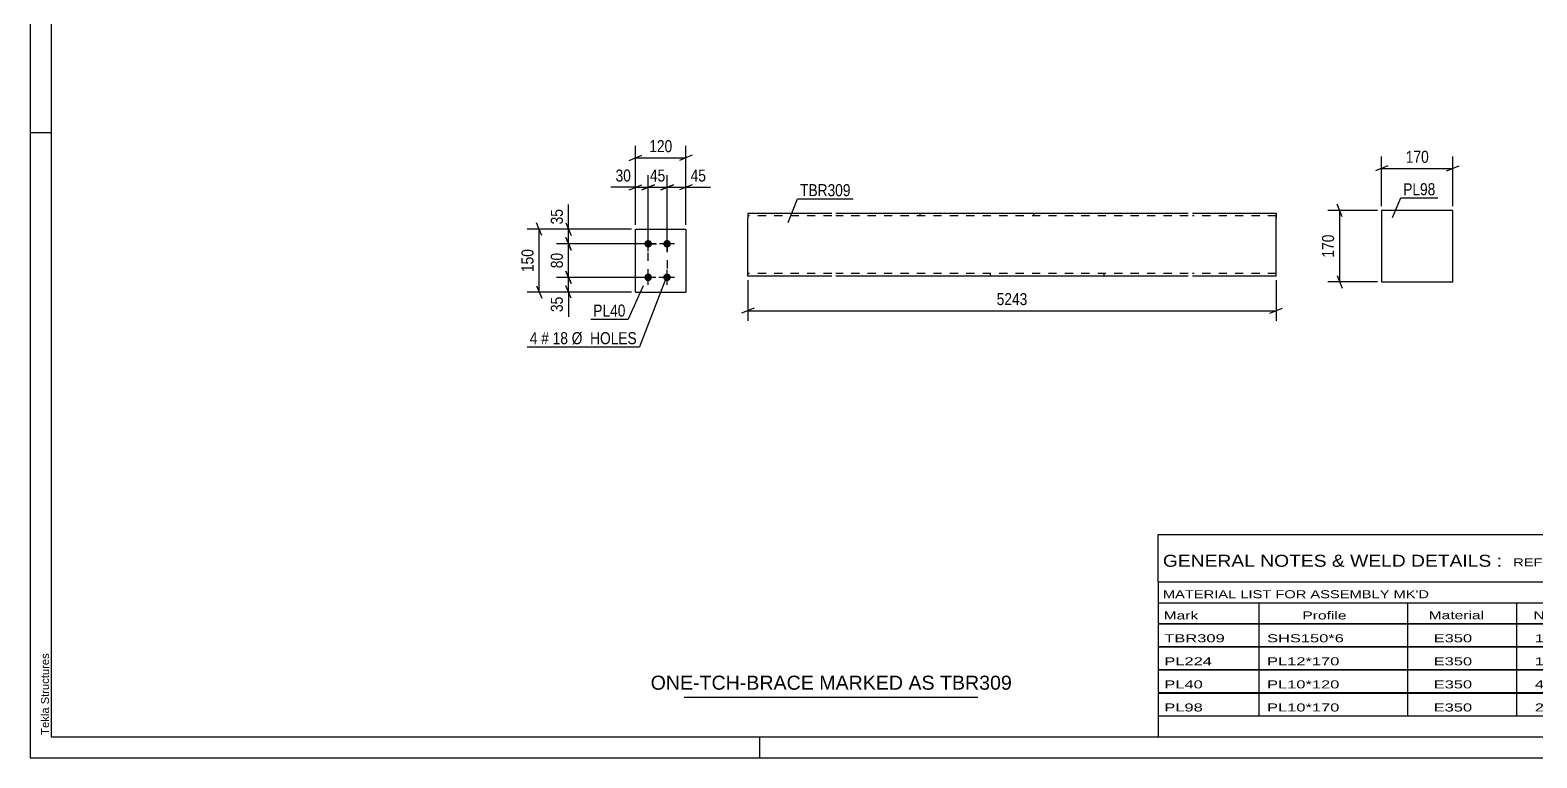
# Model space of a CAD drawing. Header units: millimetres. Extents: x 0 to 594, y 0 to 420.
# Drawn here: x 0 to 359.3, y 0 to 173.5 of the extents above; entities that cross this region are included whole.
import ezdxf

# ---------------------------------------------------------------- set-up
doc = ezdxf.new("R2010")
doc.units = ezdxf.units.MM
doc.linetypes.add('DXK_LINE_DOT2', pattern=[3.9198, 1.9599, -1.9599])
doc.styles.add('Arial', font='ARIAL.TTF', dxfattribs={"height": 0.2})
doc.styles.add('Arial Narrow', font='ARIALN.TTF', dxfattribs={"height": 0.2})

# ---------------------------------------------------------------- blocks, each defined once
blk = doc.blocks.new('Unknown-580609885-1130')
at = {"color": 5, "linetype": 'Continuous'}
for p, q in [((0, 420), (0, 0)), ((5, 415), (5, 5)), ((5, 149), (0, 149)), ((5, 5), (589, 5)), ((174, 0), (174, 5)), ((0, 0), (594, 0))]:
    blk.add_line(p, q, dxfattribs=at)
at = {"color": 174, "linetype": 'Continuous', "style": 'Arial'}
blk.add_text('Tekla Structures', height=1.9102, rotation=90, dxfattribs=at).set_placement((4.5, 5.5))
blk = doc.blocks.new('Part-580609885-2167 - 2161')
at = {"color": 2, "linetype": 'Continuous'}
for p, q in [((144.4, 111.06), (144.4, 126.06)), ((144.4, 126.06), (156.4, 126.06)), ((156.4, 126.06), (156.4, 111.06)), ((144.4, 111.06), (144.4, 111.06)), ((144.4, 111.06), (156.4, 111.06)), ((156.4, 111.06), (156.4, 111.06))]:
    blk.add_line(p, q, dxfattribs=at)
at = {"color": 7, "linetype": 'DXK_LINE_DOT2'}
for p, q in [((144.4, 126.06), (156.4, 126.06)), ((144.4, 111.06), (156.4, 111.06))]:
    blk.add_line(p, q, dxfattribs=at)
blk = doc.blocks.new('Bolt-580609885-2200 - 2161')
at = {"linetype": 'Continuous'}
for points in [[(147.4, 123.46), (147.58, 123.44), (147.76, 123.39), (147.93, 123.29), (148.07, 123.17), (148.18, 123.01), (148.25, 122.84), (148.29, 122.66), (148.29, 122.47), (148.25, 122.29), (148.18, 122.11), (148.07, 121.96), (147.93, 121.84), (147.76, 121.74), (147.58, 121.68), (147.4, 121.66), (147.21, 121.68), (147.03, 121.74), (146.87, 121.84), (146.73, 121.96), (146.62, 122.11), (146.54, 122.29), (146.5, 122.47), (146.5, 122.66), (146.54, 122.84), (146.62, 123.01), (146.73, 123.17), (146.87, 123.29), (147.03, 123.39), (147.21, 123.44)], [(151.9, 123.46), (152.08, 123.44), (152.26, 123.39), (152.43, 123.29), (152.57, 123.17), (152.68, 123.01), (152.75, 122.84), (152.79, 122.66), (152.79, 122.47), (152.75, 122.29), (152.68, 122.11), (152.57, 121.96), (152.43, 121.84), (152.26, 121.74), (152.08, 121.68), (151.9, 121.66), (151.71, 121.68), (151.53, 121.74), (151.37, 121.84), (151.23, 121.96), (151.12, 122.11), (151.04, 122.29), (151, 122.47), (151, 122.66), (151.04, 122.84), (151.12, 123.01), (151.23, 123.17), (151.37, 123.29), (151.53, 123.39), (151.71, 123.44)], [(147.4, 115.46), (147.58, 115.44), (147.76, 115.39), (147.93, 115.29), (148.07, 115.17), (148.18, 115.01), (148.25, 114.84), (148.29, 114.66), (148.29, 114.47), (148.25, 114.29), (148.18, 114.11), (148.07, 113.96), (147.93, 113.84), (147.76, 113.74), (147.58, 113.68), (147.4, 113.66), (147.21, 113.68), (147.03, 113.74), (146.87, 113.84), (146.73, 113.96), (146.62, 114.11), (146.54, 114.29), (146.5, 114.47), (146.5, 114.66), (146.54, 114.84), (146.62, 115.01), (146.73, 115.17), (146.87, 115.29), (147.03, 115.39), (147.21, 115.44)], [(151.9, 115.46), (152.08, 115.44), (152.26, 115.39), (152.43, 115.29), (152.57, 115.17), (152.68, 115.01), (152.75, 114.84), (152.79, 114.66), (152.79, 114.47), (152.75, 114.29), (152.68, 114.11), (152.57, 113.96), (152.43, 113.84), (152.26, 113.74), (152.08, 113.68), (151.9, 113.66), (151.71, 113.68), (151.53, 113.74), (151.37, 113.84), (151.23, 113.96), (151.12, 114.11), (151.04, 114.29), (151, 114.47), (151, 114.66), (151.04, 114.84), (151.12, 115.01), (151.23, 115.17), (151.37, 115.29), (151.53, 115.39), (151.71, 115.44)]]:
    blk.add_hatch(color=1, dxfattribs=at).paths.add_polyline_path(points)
at = {"color": 1, "linetype": 'Continuous'}
for p, q in [((149.2, 122.56), (145.6, 122.56)), ((147.4, 120.76), (147.4, 124.36)), ((153.7, 122.56), (150.1, 122.56)), ((151.9, 120.76), (151.9, 124.36)), ((147.4, 112.76), (147.4, 116.36)), ((151.9, 112.76), (151.9, 116.36)), ((149.2, 114.56), (145.6, 114.56)), ((153.7, 114.56), (150.1, 114.56))]:
    blk.add_line(p, q, dxfattribs=at)
blk = doc.blocks.new('Part-580609885-2404 - 2398')
at = {"color": 2, "linetype": 'Continuous'}
for p, q in [((339.33, 130.52), (322.33, 130.52)), ((322.33, 130.52), (322.33, 113.52)), ((339.33, 113.52), (339.33, 130.52)), ((322.33, 113.52), (339.33, 113.52))]:
    blk.add_line(p, q, dxfattribs=at)
blk = doc.blocks.new('Part-580609885-2436 - 2428')
at = {"color": 2, "linetype": 'Continuous'}
for p, q in [((171.18, 129.86), (171.18, 128.66)), ((171.18, 129.86), (191.18, 129.86)), ((192.18, 129.86), (276.18, 129.86)), ((277.18, 129.86), (297.18, 129.86)), ((297.18, 129.86), (297.18, 129.77)), ((297.18, 129.77), (297.18, 128.66)), ((171.18, 115.6), (171.18, 128.66)), ((297.18, 114.86), (297.18, 128.66)), ((171.18, 114.95), (171.18, 115.6)), ((171.18, 114.86), (171.18, 114.95)), ((191.18, 114.86), (171.18, 114.86)), ((276.18, 114.86), (192.18, 114.86)), ((297.18, 114.86), (277.18, 114.86))]:
    blk.add_line(p, q, dxfattribs=at)
at = {"color": 7, "linetype": 'DXK_LINE_DOT2'}
for p, q in [((212.18, 129.86), (212.18, 129.26)), ((239.29, 129.86), (239.29, 129.26)), ((297.18, 128.66), (297.18, 129.51)), ((191.18, 129.26), (171.18, 129.26)), ((276.18, 129.26), (192.18, 129.26)), ((297.18, 129.26), (277.18, 129.26)), ((171.18, 115.6), (171.18, 115.21)), ((171.18, 115.46), (171.18, 115.51)), ((191.18, 115.46), (171.18, 115.46)), ((276.18, 115.46), (192.18, 115.46)), ((229.07, 114.86), (229.07, 115.46)), ((256.18, 114.86), (256.18, 115.46)), ((297.18, 115.46), (277.18, 115.46)), ((297.18, 115.46), (297.18, 115.51))]:
    blk.add_line(p, q, dxfattribs=at)
blk = doc.blocks.new('Rectangle-580609885-2384 - 2161')
at = {"color": 1, "linetype": 'DXK_LINE_DOT2'}
blk.add_lwpolyline([(147.4, 122.56), (151.9, 122.56), (151.9, 114.56), (147.4, 114.56), (147.4, 122.56)], close=True, dxfattribs=at)
blk = doc.blocks.new('StraightDimension-580609885-2344 - 2161')
at = {"color": 7, "linetype": 'Continuous'}
for p, q in [((145.9, 135.46), (148.9, 136.66)), ((147.4, 123.56), (147.4, 138.91)), ((153.4, 136.66), (150.4, 135.46)), ((151.9, 123.56), (151.9, 138.91)), ((147.4, 136.06), (151.9, 136.06))]:
    blk.add_line(p, q, dxfattribs=at)
at = {"color": 0}
blk.add_wipeout([(152.08, 136.81), (152.08, 141.01), (147.22, 141.01), (147.22, 136.81)], dxfattribs=at)
at = {"color": 3, "style": 'Arial Narrow'}
blk.add_text('45', height=2.863, dxfattribs=at).set_placement((147.82, 137.41))
blk = doc.blocks.new('StraightDimension-580609885-2300 - 2161')
at = {"color": 7, "linetype": 'Continuous'}
for p, q in [((143.4, 126.06), (125.55, 126.06)), ((127.8, 127.56), (129, 124.56)), ((128.4, 122.56), (128.4, 126.06)), ((146.4, 122.56), (125.55, 122.56)), ((129, 121.06), (127.8, 124.06))]:
    blk.add_line(p, q, dxfattribs=at)
at = {"color": 0}
blk.add_wipeout([(127.65, 131.44), (123.45, 131.44), (123.45, 126.59), (127.65, 126.59)], dxfattribs=at)
at = {"color": 7, "linetype": 'Continuous'}
blk.add_line((128.4, 126.06), (128.4, 131.97), dxfattribs=at)
blk.add_line((128.4, 126.06), (128.4, 131.97), dxfattribs=at)
at = {"color": 3, "style": 'Arial Narrow'}
blk.add_text('35', height=2.863, rotation=90.0002, dxfattribs=at).set_placement((127.05, 127.19))
blk = doc.blocks.new('StraightDimension-580609885-2277 - 2161')
at = {"color": 7, "linetype": 'Continuous'}
for p, q in [((127.8, 116.06), (129, 113.06)), ((146.4, 114.56), (125.55, 114.56)), ((129, 109.56), (127.8, 112.56)), ((128.4, 111.06), (128.4, 114.56)), ((143.4, 111.06), (125.55, 111.06))]:
    blk.add_line(p, q, dxfattribs=at)
at = {"color": 0}
blk.add_wipeout([(127.65, 110.54), (123.45, 110.54), (123.45, 105.68), (127.65, 105.68)], dxfattribs=at)
at = {"color": 7, "linetype": 'Continuous'}
blk.add_line((128.4, 111.06), (128.4, 105.16), dxfattribs=at)
blk.add_line((128.4, 111.06), (128.4, 105.16), dxfattribs=at)
at = {"color": 3, "style": 'Arial Narrow'}
blk.add_text('35', height=2.863, rotation=90.0002, dxfattribs=at).set_placement((127.05, 106.28))
blk = doc.blocks.new('StraightDimension-580609885-2290 - 2161')
at = {"color": 7, "linetype": 'Continuous'}
for p, q in [((146.4, 122.56), (125.55, 122.56)), ((127.8, 124.06), (129, 121.06)), ((128.4, 114.56), (128.4, 122.56)), ((129, 113.06), (127.8, 116.06)), ((146.4, 114.56), (125.55, 114.56))]:
    blk.add_line(p, q, dxfattribs=at)
at = {"color": 0}
blk.add_wipeout([(127.65, 120.99), (123.45, 120.99), (123.45, 116.14), (127.65, 116.14)], dxfattribs=at)
at = {"color": 3, "style": 'Arial Narrow'}
blk.add_text('80', height=2.863, rotation=90.0002, dxfattribs=at).set_placement((127.05, 116.74))
blk = doc.blocks.new('StraightDimension-580609885-2314 - 2161')
at = {"color": 7, "linetype": 'Continuous'}
for p, q in [((143.4, 126.06), (118.55, 126.06)), ((122, 124.56), (120.8, 127.56)), ((121.4, 111.06), (121.4, 126.06)), ((120.8, 112.56), (122, 109.56)), ((143.4, 111.06), (118.55, 111.06))]:
    blk.add_line(p, q, dxfattribs=at)
at = {"color": 0}
blk.add_wipeout([(120.65, 121.91), (116.45, 121.91), (116.45, 115.22), (120.65, 115.22)], dxfattribs=at)
at = {"color": 3, "style": 'Arial Narrow'}
blk.add_text('150', height=2.863, rotation=90.0002, dxfattribs=at).set_placement((120.05, 115.82))
blk = doc.blocks.new('StraightDimension-580609885-2331 - 2161')
at = {"color": 7, "linetype": 'Continuous'}
for p, q in [((142.9, 135.46), (145.9, 136.66)), ((144.4, 127.06), (144.4, 138.91)), ((148.9, 136.66), (145.9, 135.46)), ((147.4, 123.56), (147.4, 138.91)), ((144.4, 136.06), (147.4, 136.06))]:
    blk.add_line(p, q, dxfattribs=at)
at = {"color": 0}
blk.add_wipeout([(143.87, 136.81), (143.87, 141.01), (139.02, 141.01), (139.02, 136.81)], dxfattribs=at)
at = {"color": 7, "linetype": 'Continuous'}
blk.add_line((144.4, 136.06), (138.49, 136.06), dxfattribs=at)
blk.add_line((144.4, 136.06), (138.49, 136.06), dxfattribs=at)
at = {"color": 3, "style": 'Arial Narrow'}
blk.add_text('30', height=2.863, dxfattribs=at).set_placement((139.62, 137.41))
blk = doc.blocks.new('StraightDimension-580609885-2354 - 2161')
at = {"color": 7, "linetype": 'Continuous'}
for p, q in [((150.4, 135.46), (153.4, 136.66)), ((151.9, 123.56), (151.9, 138.91)), ((157.9, 136.66), (154.9, 135.46)), ((156.4, 127.06), (156.4, 138.91)), ((151.9, 136.06), (156.4, 136.06))]:
    blk.add_line(p, q, dxfattribs=at)
at = {"color": 0}
blk.add_wipeout([(161.78, 136.81), (161.78, 141.01), (156.92, 141.01), (156.92, 136.81)], dxfattribs=at)
at = {"color": 7, "linetype": 'Continuous'}
blk.add_line((156.4, 136.06), (162.3, 136.06), dxfattribs=at)
blk.add_line((156.4, 136.06), (162.3, 136.06), dxfattribs=at)
at = {"color": 3, "style": 'Arial Narrow'}
blk.add_text('45', height=2.863, dxfattribs=at).set_placement((157.52, 137.41))
blk = doc.blocks.new('StraightDimension-580609885-2368 - 2161')
at = {"color": 7, "linetype": 'Continuous'}
for p, q in [((144.4, 127.06), (144.4, 145.91)), ((156.4, 127.06), (156.4, 145.91)), ((142.9, 142.46), (145.9, 143.66)), ((144.4, 143.06), (156.4, 143.06)), ((157.9, 143.66), (154.9, 142.46))]:
    blk.add_line(p, q, dxfattribs=at)
at = {"color": 0}
blk.add_wipeout([(153.74, 143.81), (153.74, 148.01), (147.06, 148.01), (147.06, 143.81)], dxfattribs=at)
at = {"color": 3, "style": 'Arial Narrow'}
blk.add_text('120', height=2.863, dxfattribs=at).set_placement((147.66, 144.41))
blk = doc.blocks.new('StraightDimension-580609885-2406 - 2398')
at = {"color": 7, "linetype": 'Continuous'}
for p, q in [((323.83, 141.12), (320.83, 139.92)), ((322.33, 131.52), (322.33, 143.37)), ((322.33, 140.52), (339.33, 140.52)), ((337.83, 139.92), (340.83, 141.12)), ((339.33, 131.52), (339.33, 143.37))]:
    blk.add_line(p, q, dxfattribs=at)
at = {"color": 0}
blk.add_wipeout([(334.17, 141.27), (334.17, 145.47), (327.49, 145.47), (327.49, 141.27)], dxfattribs=at)
at = {"color": 3, "style": 'Arial Narrow'}
blk.add_text('170', height=2.863, dxfattribs=at).set_placement((328.09, 141.87))
blk = doc.blocks.new('StraightDimension-580609885-2417 - 2398')
at = {"color": 7, "linetype": 'Continuous'}
for p, q in [((321.33, 130.52), (309.48, 130.52)), ((312.93, 129.02), (311.73, 132.02)), ((312.33, 113.52), (312.33, 130.52)), ((311.73, 115.02), (312.93, 112.02)), ((321.33, 113.52), (309.48, 113.52))]:
    blk.add_line(p, q, dxfattribs=at)
at = {"color": 0}
blk.add_wipeout([(311.58, 125.36), (307.38, 125.36), (307.38, 118.68), (311.58, 118.68)], dxfattribs=at)
at = {"color": 3, "style": 'Arial Narrow'}
blk.add_text('170', height=2.863, rotation=90.0002, dxfattribs=at).set_placement((310.98, 119.28))
blk = doc.blocks.new('StraightDimension-580609885-2441 - 2428')
at = {"color": 7, "linetype": 'Continuous'}
for p, q in [((171.18, 113.86), (171.18, 104.2)), ((297.18, 113.86), (297.18, 104.2)), ((172.68, 107.2), (169.68, 106)), ((171.18, 106.6), (297.18, 106.6)), ((295.68, 106), (298.68, 107.2))]:
    blk.add_line(p, q, dxfattribs=at)
at = {"color": 0}
blk.add_wipeout([(238.44, 107.35), (238.44, 111.55), (229.92, 111.55), (229.92, 107.35)], dxfattribs=at)
at = {"color": 3, "style": 'Arial Narrow'}
blk.add_text('5243', height=2.863, dxfattribs=at).set_placement((230.52, 107.95))
blk = doc.blocks.new('Unknown-580609885-4405')
at = {"color": 7, "linetype": 'Continuous'}
blk.add_line((156, 14.5), (226, 14.5), dxfattribs=at)
at = {"color": 7, "style": 'Arial'}
blk.add_text('ONE-TCH-BRACE MARKED AS TBR309', height=3.3428, dxfattribs=at).set_placement((147.99, 16.25))
blk = doc.blocks.new('Unknown-580609885-4404')
at = {"color": 7, "linetype": 'Continuous'}
for p, q in [((269, 53.25), (429, 53.25)), ((269, 42), (269, 53.25)), ((429, 53.25), (429, 42)), ((269, 42), (429, 42)), ((269, 42), (269, 37)), ((429, 42), (429, 37)), ((269, 37), (429, 37)), ((269, 37), (269, 32)), ((293, 37), (293, 32)), ((328.5, 37), (328.5, 32)), ((354.5, 37), (354.5, 32)), ((367.5, 37), (367.5, 32)), ((385, 37), (385, 32)), ((407, 37), (407, 32)), ((429, 37), (429, 32)), ((269, 32), (429, 32)), ((269, 31.95), (269, 26.55)), ((269, 31.95), (429, 31.95)), ((293, 32), (293, 26.5)), ((328.5, 32), (328.5, 26.5)), ((354.5, 32), (354.5, 26.5)), ((367.5, 32), (367.5, 26.5)), ((385, 32), (385, 26.5)), ((407, 32), (407, 26.5)), ((429, 31.95), (429, 26.55)), ((269, 26.55), (429, 26.55)), ((269, 26.45), (269, 21.05)), ((269, 26.45), (429, 26.45)), ((293, 26.5), (293, 21)), ((328.5, 26.5), (328.5, 21)), ((354.5, 26.5), (354.5, 21)), ((367.5, 26.5), (367.5, 21)), ((385, 26.5), (385, 21)), ((407, 26.5), (407, 21)), ((429, 26.45), (429, 21.05)), ((269, 21.05), (429, 21.05)), ((269, 20.95), (269, 15.55)), ((269, 20.95), (429, 20.95)), ((293, 21), (293, 15.5)), ((328.5, 21), (328.5, 15.5)), ((354.5, 21), (354.5, 15.5)), ((367.5, 21), (367.5, 15.5)), ((385, 21), (385, 15.5)), ((407, 21), (407, 15.5)), ((429, 20.95), (429, 15.55)), ((269, 15.55), (429, 15.55)), ((269, 15.45), (269, 10.05)), ((269, 15.45), (429, 15.45)), ((293, 15.5), (293, 10)), ((328.5, 15.5), (328.5, 10)), ((354.5, 15.5), (354.5, 10)), ((367.5, 15.5), (367.5, 10)), ((385, 15.5), (385, 10)), ((407, 15.5), (407, 10)), ((429, 15.45), (429, 10.05)), ((269, 10.05), (429, 10.05)), ((269, 10), (429, 10)), ((269, 10), (269, 5)), ((385, 10), (385, 5)), ((407, 10), (407, 5)), ((429, 10), (429, 5)), ((269, 5), (429, 5))]:
    blk.add_line(p, q, dxfattribs=at)
at = {"color": 7, "style": 'Arial Narrow'}
for s, height, width, p in [('GENERAL NOTES & WELD DETAILS :', 2.8633, 1.4, (270.15, 45.56)), ('REFER TYP DRAWING TYP-01', 1.9089, 1.6, (353.7, 45.66)), ("MATERIAL LIST FOR ASSEMBLY MK'D", 1.9089, 1.6, (270.15, 38.06)), ('TBR309', 1.909, 1.794707, (361.59, 37.97)), ('1', 1.91, 1.794707, (391.08, 38.06)), ('No. Required', 1.9089, 1.6, (400.41, 38.06)), ('Mark', 1.909, 1.7, (270.34, 33)), ('Profile', 1.909, 1.7, (303.41, 33)), ('Material', 1.909, 1.7, (333.54, 33.06)), ('No.', 1.909, 1.7, (358.5, 33.06)), ('Length', 1.909, 1.7, (369, 33.06)), ('Area', 1.909, 1.7, (391.5, 33.06)), ('Weight', 1.909, 1.7, (411, 33.06))]:
    blk.add_text(s, height=height, dxfattribs=dict(at, width=width)).set_placement(p)
at = {"color": 7, "linetype": 'Continuous', "style": 'Arial Narrow'}
for s, height, width, p in [('TBR309', 1.909, 1.794707, (270.5, 27.56)), ('SHS150*6', 1.909, 1.794707, (295, 27.56)), ('E350', 1.909, 1.794707, (334.74, 27.56)), ('1', 1.91, 1.794707, (358.86, 27.56)), ('5243', 1.909, 1.794707, (371.58, 27.56)), ('3.1', 1.909, 1.794707, (395.32, 27.56)), ('141.9', 1.909, 1.794707, (411.96, 27.56)), ('PL224', 1.909, 1.794707, (270.5, 22.06)), ('PL12*170', 1.909, 1.794707, (295, 22.06)), ('E350', 1.909, 1.794707, (334.74, 22.06)), ('1', 1.91, 1.794707, (358.86, 22.06)), ('689', 1.909, 1.794707, (373.77, 22.06)), ('0.3', 1.909, 1.794707, (395.32, 22.06)), ('11.0', 1.909, 1.794707, (414.14, 22.06)), ('PL40', 1.909, 1.794707, (270.5, 16.56)), ('PL10*120', 1.909, 1.794707, (295, 16.56)), ('E350', 1.909, 1.794707, (334.74, 16.56)), ('4', 1.91, 1.794707, (358.86, 16.56)), ('150', 1.909, 1.794707, (373.77, 16.56)), ('0.0', 1.909, 1.794707, (395.32, 16.56)), ('5.7', 1.909, 1.794707, (416.33, 16.56)), ('PL98', 1.909, 1.794707, (270.5, 11.06)), ('PL10*170', 1.909, 1.794707, (295, 11.06)), ('E350', 1.909, 1.794707, (334.74, 11.06)), ('2', 1.91, 1.794707, (358.86, 11.06)), ('170', 1.909, 1.794707, (373.77, 11.06)), ('0.1', 1.909, 1.794707, (395.32, 11.06)), ('4.5', 1.909, 1.794707, (416.33, 11.06)), ('Total', 1.909, 1.7, (371.33, 6.5)), ('3.7', 1.909, 1.794707, (394.83, 6.5)), ('163.1', 1.909, 1.794707, (411.96, 6.5))]:
    blk.add_text(s, height=height, dxfattribs=dict(at, width=width)).set_placement(p)
blk = doc.blocks.new('Mark-580609885-2163 - 2161')
at = {"color": 0}
blk.add_wipeout([(141.99, 105.21), (141.99, 108.21), (134.31, 108.21), (134.31, 105.21)], dxfattribs=at)
blk.add_wipeout([(141.99, 105.21), (141.99, 108.21), (134.31, 108.21), (134.31, 105.21)], dxfattribs=at)
at = {"color": 30, "linetype": 'Continuous'}
for p in [(146.24, 112.57), (133.71, 104.61)]:
    blk.add_line(p, (142.59, 104.61), dxfattribs=at)
at = {"color": 3, "style": 'Arial Narrow'}
blk.add_text('PL40', height=2.863, dxfattribs=at).set_placement((134.31, 105.21))
blk = doc.blocks.new('Mark-580609885-2196 - 2161')
at = {"color": 0}
blk.add_wipeout([(120.99, 98.63), (120.99, 101.63), (119.16, 101.63), (119.16, 98.63)], dxfattribs=at)
blk.add_wipeout([(120.99, 98.63), (120.99, 101.63), (119.16, 101.63), (119.16, 98.63)], dxfattribs=at)
blk.add_wipeout([(123.72, 98.63), (123.72, 101.63), (121.89, 101.63), (121.89, 98.63)], dxfattribs=at)
blk.add_wipeout([(123.72, 98.63), (123.72, 101.63), (121.89, 101.63), (121.89, 98.63)], dxfattribs=at)
at = {"color": 3, "style": 'Arial Narrow'}
blk.add_text('4', height=2.86, dxfattribs=at).set_placement((119.16, 98.63))
at = {"color": 0}
blk.add_wipeout([(128.27, 98.63), (128.27, 101.63), (124.62, 101.63), (124.62, 98.63)], dxfattribs=at)
blk.add_wipeout([(128.27, 98.63), (128.27, 101.63), (124.62, 101.63), (124.62, 98.63)], dxfattribs=at)
at = {"color": 3, "style": 'Arial Narrow'}
blk.add_text('#', height=2.86, dxfattribs=at).set_placement((121.89, 98.63))
at = {"color": 0}
blk.add_wipeout([(144.7, 98.63), (144.7, 101.63), (129.17, 101.63), (129.17, 98.63)], dxfattribs=at)
blk.add_wipeout([(144.7, 98.63), (144.7, 101.63), (129.17, 101.63), (129.17, 98.63)], dxfattribs=at)
at = {"color": 7, "linetype": 'Continuous'}
for p in [(151.73, 114.65), (118.56, 98.03)]:
    blk.add_line(p, (145.3, 98.03), dxfattribs=at)
at = {"color": 3, "style": 'Arial Narrow'}
for s, p in [('18', (124.62, 98.63)), ('Ø  HOLES', (129.17, 98.63))]:
    blk.add_text(s, height=2.863, dxfattribs=at).set_placement(p)
blk = doc.blocks.new('Mark-580609885-2400 - 2398')
at = {"color": 0}
blk.add_wipeout([(335.14, 134.14), (335.14, 137.14), (327.47, 137.14), (327.47, 134.14)], dxfattribs=at)
blk.add_wipeout([(335.14, 134.14), (335.14, 137.14), (327.47, 137.14), (327.47, 134.14)], dxfattribs=at)
at = {"color": 30, "linetype": 'Continuous'}
for p, q in [((324.9, 128.86), (326.87, 133.54)), ((326.87, 133.54), (335.74, 133.54))]:
    blk.add_line(p, q, dxfattribs=at)
at = {"color": 3, "style": 'Arial Narrow'}
blk.add_text('PL98', height=2.863, dxfattribs=at).set_placement((327.47, 134.14))
blk = doc.blocks.new('Mark-580609885-2432 - 2428')
at = {"color": 0}
blk.add_wipeout([(195.68, 133.92), (195.68, 136.92), (183.62, 136.92), (183.62, 133.92)], dxfattribs=at)
blk.add_wipeout([(195.68, 133.92), (195.68, 136.92), (183.62, 136.92), (183.62, 133.92)], dxfattribs=at)
at = {"color": 30, "linetype": 'Continuous'}
for p, q in [((180.8, 127.67), (183.02, 133.32)), ((183.02, 133.32), (196.28, 133.32))]:
    blk.add_line(p, q, dxfattribs=at)
at = {"color": 3, "style": 'Arial Narrow'}
blk.add_text('TBR309', height=2.863, dxfattribs=at).set_placement((183.62, 133.92))

msp = doc.modelspace()

# ---------------------------------------------------------------- block references
for name in ['Unknown-580609885-1130', 'Part-580609885-2436 - 2428', 'Part-580609885-2404 - 2398', 'Part-580609885-2167 - 2161', 'Bolt-580609885-2200 - 2161', 'Rectangle-580609885-2384 - 2161', 'Unknown-580609885-4404', 'Unknown-580609885-4405']:
    msp.add_blockref(name, (0, 0))

# ---------------------------------------------------------------- next in the draw order: block references
for name in ['StraightDimension-580609885-2406 - 2398', 'StraightDimension-580609885-2344 - 2161', 'Mark-580609885-2432 - 2428', 'StraightDimension-580609885-2277 - 2161', 'StraightDimension-580609885-2441 - 2428']:
    msp.add_blockref(name, (0, 0))

# ---------------------------------------------------------------- next in the draw order: block references
for name in ['Mark-580609885-2400 - 2398', 'StraightDimension-580609885-2300 - 2161', 'StraightDimension-580609885-2417 - 2398']:
    msp.add_blockref(name, (0, 0))

# ---------------------------------------------------------------- next in the draw order: block references
msp.add_blockref('StraightDimension-580609885-2290 - 2161', (0, 0))

# ---------------------------------------------------------------- next in the draw order: block references
msp.add_blockref('StraightDimension-580609885-2314 - 2161', (0, 0))

# ---------------------------------------------------------------- next in the draw order: block references
for name in ['StraightDimension-580609885-2331 - 2161', 'Mark-580609885-2163 - 2161']:
    msp.add_blockref(name, (0, 0))

# ---------------------------------------------------------------- next in the draw order: block references
for name in ['StraightDimension-580609885-2354 - 2161', 'Mark-580609885-2196 - 2161']:
    msp.add_blockref(name, (0, 0))

# ---------------------------------------------------------------- next in the draw order: block references
msp.add_blockref('StraightDimension-580609885-2368 - 2161', (0, 0))

doc.saveas('drawing.dxf')
